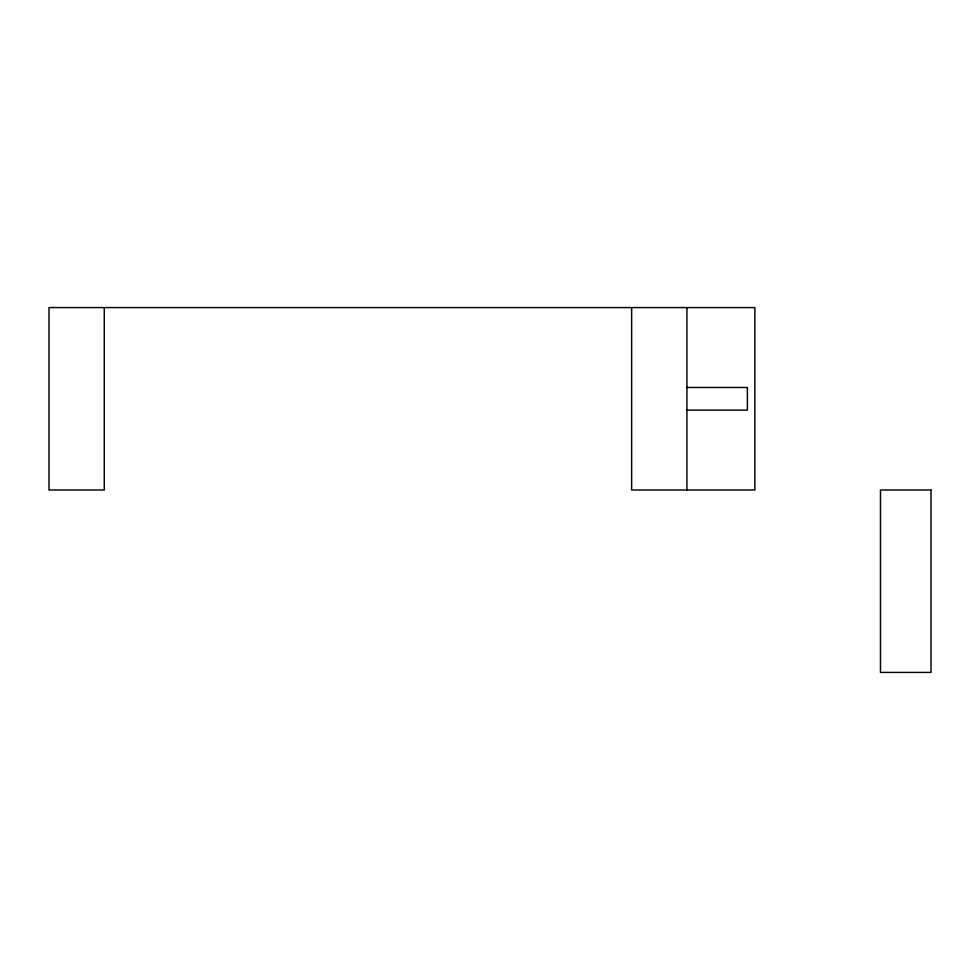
<?xml version="1.0" encoding="UTF-8"?>
<svg xmlns="http://www.w3.org/2000/svg" width="980" height="980" viewBox="0 0 980 980"><rect width="100%" height="100%" fill="white"/><g stroke="black" fill="none" stroke-linecap="round" stroke-linejoin="round"><path stroke-width="1.47" d="M686.931 387.468L747.373 387.468L747.373 410.118L686.931 410.118M686.931 307.573L686.931 490M631.647 307.573L631.647 490L754.882 490L754.882 307.573L49 307.573L49 490L104.272 490L104.272 307.573M931 490L880.469 490L880.469 672.427L931 672.427L931 490"/></g></svg>
